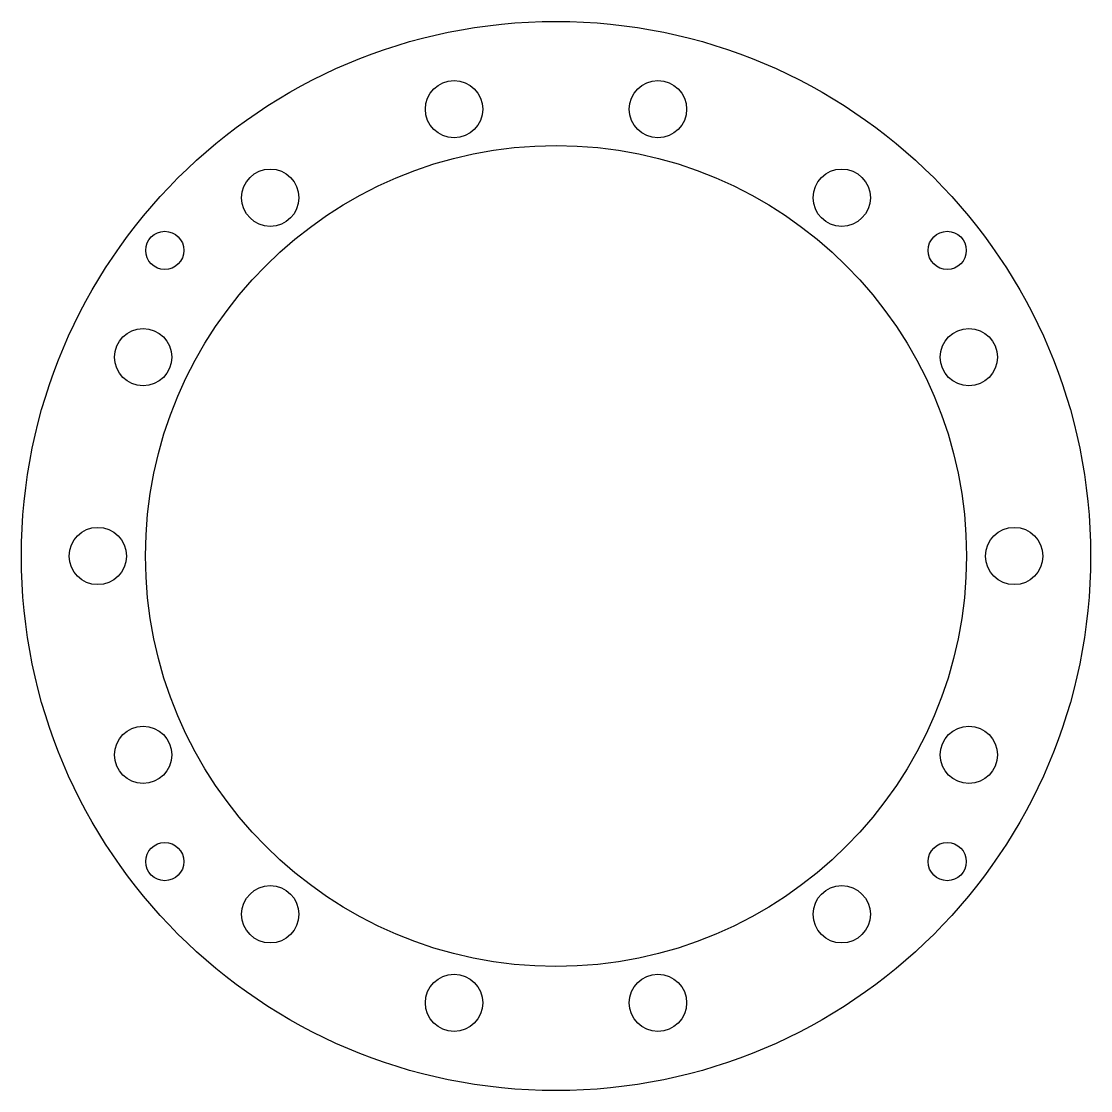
# Model space of a CAD drawing. Extents: x -56 to 56, y -56 to 56.
import ezdxf

# ---------------------------------------------------------------- set-up
doc = ezdxf.new("R2010")
doc.units = 0
doc.layers.add('VISIBLE', color=7, linetype='CONTINUOUS')

msp = doc.modelspace()

# ---------------------------------------------------------------- linework, layer by layer
at = {"layer": 'VISIBLE'}
for centre, radius in [((0, 0), 56), ((-10.68, 46.8), 3), ((10.68, 46.8), 3), ((0, 0), 43), ((-29.93, 37.53), 3), ((29.93, 37.53), 3), ((-40.98, 32.01), 2), ((40.98, 32.01), 2), ((-43.25, 20.83), 3), ((43.25, 20.83), 3), ((-48, 0), 3), ((48, 0), 3), ((-43.25, -20.83), 3), ((43.25, -20.83), 3), ((-40.98, -32.01), 2), ((40.98, -32.01), 2), ((-29.93, -37.53), 3), ((29.93, -37.53), 3), ((-10.68, -46.8), 3), ((10.68, -46.8), 3)]:
    msp.add_circle(centre, radius, dxfattribs=at)

doc.saveas('drawing.dxf')
